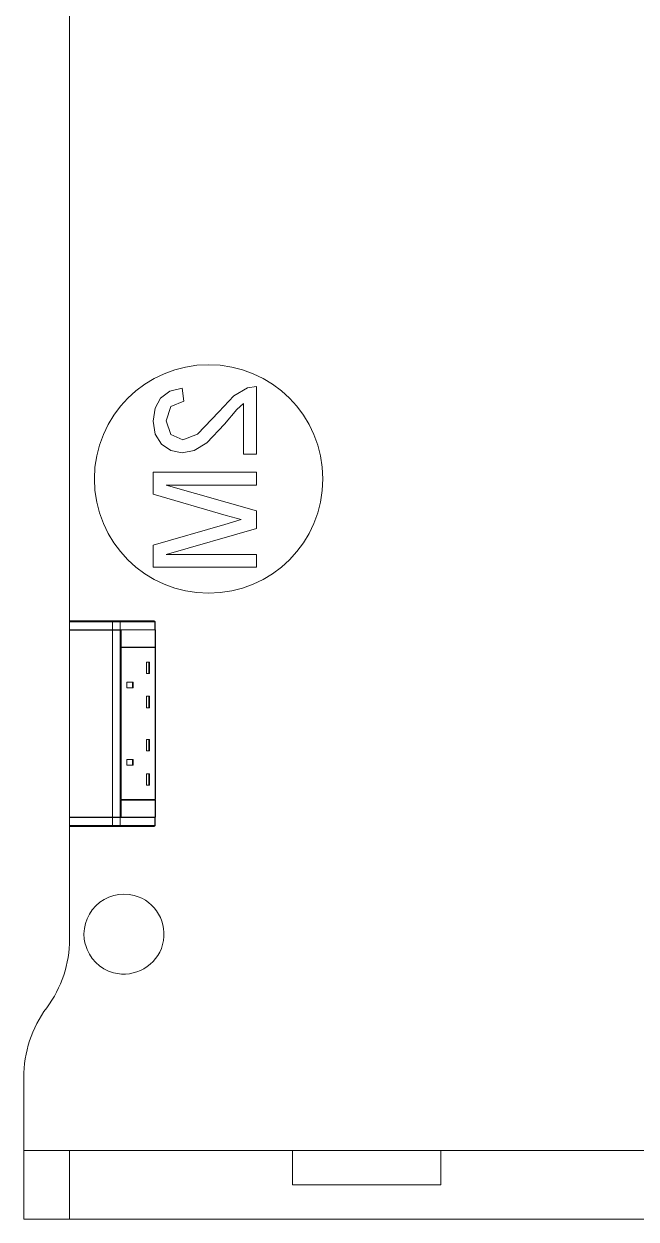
# Model space of a CAD drawing. Header units: millimetres. Extents: x 155927 to 295199, y -4084 to 97293.
# Drawn here: x 222729 to 223265, y 32627 to 33673 of the extents above; entities that cross this region are included whole.
import ezdxf

# ---------------------------------------------------------------- set-up
doc = ezdxf.new("R2010")
doc.units = ezdxf.units.MM
doc.header["$MEASUREMENT"] = 0
doc.layers.add('I-FURN', color=8, linetype='CONTINUOUS', lineweight=9)

msp = doc.modelspace()

# ---------------------------------------------------------------- linework, layer by layer
at = {"layer": 'I-FURN'}
for p, q in [((222768.8, 33981.6), (222768.8, 33149.3)), ((222768.8, 33149.3), (222768.8, 33981.6)), ((222856.5, 33351.1), (222848.5, 33345.1)), ((222867.4, 33353.8), (222856.5, 33351.1)), ((222868.8, 33342.5), (222867.4, 33353.8)), ((222912.6, 33347.1), (222899.5, 33333)), ((222924.6, 33354), (222912.6, 33347.1)), ((222932.4, 33355.2), (222924.6, 33354)), ((222932.4, 33295.9), (222932.4, 33355.2)), ((222848.5, 33345.1), (222843.6, 33336.3)), ((222853.3, 33325.2), (222857.4, 33337.8)), ((222857.4, 33337.8), (222868.8, 33342.5)), ((222915.3, 33335.2), (222921.1, 33340.3)), ((222921.1, 33340.3), (222921.1, 33295.9)), ((222843.6, 33336.3), (222842, 33325)), ((222899.5, 33333), (222880.7, 33313.5)), ((222904.5, 33322.2), (222915.3, 33335.2)), ((222842, 33325), (222843.8, 33313.5)), ((222857.5, 33313.2), (222853.3, 33325.2)), ((222889, 33306), (222904.5, 33322.2)), ((222843.8, 33313.5), (222849.2, 33304.8)), ((222867.9, 33308.6), (222857.5, 33313.2)), ((222880.7, 33313.5), (222867.9, 33308.6)), ((222877.9, 33299.3), (222889, 33306)), ((222849.2, 33304.8), (222857.3, 33299.2)), ((222857.3, 33299.2), (222867.2, 33297.3)), ((222867.2, 33297.3), (222877.9, 33299.3)), ((222921.1, 33295.9), (222932.4, 33295.9)), ((222932.4, 33280.3), (222842, 33280.3)), ((222842, 33280.3), (222842, 33260.9)), ((222932.4, 33269), (222932.4, 33280.3)), ((222932.4, 33246.3), (222853.3, 33269)), ((222853.3, 33269), (222932.4, 33269)), ((222842, 33260.9), (222905.7, 33242.4)), ((222905.7, 33242.4), (222919, 33238.7)), ((222932.4, 33231), (222932.4, 33246.3)), ((222904.6, 33234.6), (222842, 33216.4)), ((222919, 33238.7), (222904.6, 33234.6)), ((222853.3, 33208.3), (222932.4, 33231)), ((222842, 33216.4), (222842, 33197)), ((222932.4, 33208.3), (222853.3, 33208.3)), ((222932.4, 33197), (222932.4, 33208.3)), ((222842, 33197), (222932.4, 33197)), ((222768.8, 33149.3), (222768.8, 33142.3)), ((222768.8, 33149.3), (222806.3, 33149.3)), ((222768.8, 33149.3), (222768.8, 33142.3)), ((222769.8, 33150.3), (222769.8, 33150.3)), ((222806.8, 33150.3), (222769.8, 33150.3)), ((222769.8, 33150.3), (222773.8, 33150.3)), ((222773.8, 33149.3), (222773.8, 33150.3)), ((222773.8, 33150.3), (222812.4, 33150.3)), ((222806.3, 33149.3), (222813.2, 33149.3)), ((222806.3, 33149.3), (222806.3, 33142.3)), ((222812.4, 33150.3), (222806.8, 33150.3)), ((222842.7, 33150.3), (222812.4, 33150.3)), ((222842.7, 33150.3), (222812.4, 33150.3)), ((222813.2, 33149.3), (222843.5, 33149.3)), ((222813.2, 33149.3), (222813.2, 33142.3)), ((222843.3, 33150), (222843.3, 33150)), ((222843.5, 33149.3), (222843.7, 33149.3)), ((222843.5, 33149.3), (222843.5, 33142.3)), ((222843.7, 33142.3), (222843.7, 33149.3)), ((222843.7, 33142.3), (222843.7, 33149.3)), ((222843.7, 33142.3), (222843.7, 33149.3)), ((222768.8, 33142.3), (222806.3, 33142.3)), ((222768.8, 33142.1), (222768.8, 32978.2)), ((222768.8, 32978.2), (222768.8, 33142.1)), ((222806.3, 33142.1), (222768.8, 33142.1)), ((222806.3, 33142.3), (222813.2, 33142.3)), ((222806.3, 32978.2), (222806.3, 33142.1)), ((222813.2, 33142.1), (222806.3, 33142.1)), ((222814, 33142.2), (222811.6, 33142.2)), ((222813.2, 33142.3), (222843.5, 33142.3)), ((222813.2, 32978.2), (222813.2, 33142.1)), ((222813.2, 33142.1), (222813.8, 33142.1)), ((222813.8, 33142.1), (222813.8, 33127.2)), ((222814, 33127.2), (222814, 33142.2)), ((222814, 33142.2), (222843.9, 33142.2)), ((222843.5, 33142.3), (222843.7, 33142.3)), ((222843.7, 32978.2), (222843.7, 33142.1)), ((222843.9, 33142.2), (222843.9, 33127.2)), ((222813.8, 33126.7), (222813.8, 32993.7)), ((222843.9, 33127.2), (222814, 33127.2)), ((222814, 32993.7), (222814, 33126.7)), ((222843.9, 33126.7), (222814, 33126.7)), ((222843.5, 33127.2), (222843.5, 33126.7)), ((222843.9, 33126.7), (222843.9, 32993.7)), ((222838.8, 33114.1), (222836, 33114.1)), ((222836, 33104.1), (222836, 33114.1)), ((222838.1, 33104.1), (222838.1, 33114.1)), ((222838.8, 33104.1), (222838.8, 33114.1)), ((222824.5, 33096.6), (222818.8, 33096.6)), ((222818.8, 33091.6), (222818.8, 33096.6)), ((222823.8, 33091.6), (222823.8, 33096.6)), ((222824.5, 33091.6), (222824.5, 33096.6)), ((222838.8, 33104.1), (222836, 33104.1)), ((222824.5, 33091.6), (222818.8, 33091.6)), ((222838.8, 33084.1), (222836, 33084.1)), ((222836, 33074.1), (222836, 33084.1)), ((222838.1, 33074.1), (222838.1, 33084.1)), ((222838.8, 33074.1), (222838.8, 33084.1)), ((222838.8, 33074.1), (222836, 33074.1)), ((222838.8, 33046.3), (222836, 33046.3)), ((222836, 33036.3), (222836, 33046.3)), ((222838.1, 33036.3), (222838.1, 33046.3)), ((222838.8, 33036.3), (222838.8, 33046.3)), ((222838.8, 33036.3), (222836, 33036.3)), ((222818.8, 33028.8), (222818.8, 33023.8)), ((222824.5, 33028.8), (222818.8, 33028.8)), ((222818.8, 33023.8), (222824.5, 33023.8)), ((222823.8, 33023.8), (222823.8, 33028.8)), ((222824.5, 33023.8), (222824.5, 33028.8)), ((222838.8, 33016.3), (222836, 33016.3)), ((222836, 33006.3), (222836, 33016.3)), ((222838.1, 33006.3), (222838.1, 33016.3)), ((222838.8, 33006.3), (222838.8, 33016.3)), ((222838.8, 33006.3), (222836, 33006.3)), ((222813.8, 32993.2), (222813.8, 32978.2)), ((222843.9, 32993.7), (222814, 32993.7)), ((222814, 32978.2), (222814, 32993.2)), ((222814, 32993.2), (222843.9, 32993.2)), ((222843.5, 32993.7), (222843.5, 32993.2)), ((222843.9, 32993.2), (222843.9, 32978.2)), ((222768.8, 32978.2), (222806.3, 32978.2)), ((222768.8, 32978.1), (222768.8, 32971.1)), ((222768.8, 32971.1), (222768.8, 32978.1)), ((222806.3, 32978.1), (222768.8, 32978.1)), ((222768.8, 32971.1), (222768.8, 32871.6)), ((222768.8, 32871.6), (222768.8, 32971.1)), ((222806.3, 32971.1), (222768.8, 32971.1)), ((222773.8, 32970.1), (222773.8, 32971.1)), ((222806.3, 32978.2), (222813.2, 32978.2)), ((222806.3, 32971.1), (222806.3, 32978.1)), ((222813.2, 32978.1), (222806.3, 32978.1)), ((222813.2, 32971.1), (222806.3, 32971.1)), ((222813.8, 32978.2), (222813.2, 32978.2)), ((222813.2, 32971.1), (222813.2, 32978.1)), ((222843.5, 32978.1), (222813.2, 32978.1)), ((222843.5, 32971.1), (222813.2, 32971.1)), ((222843.9, 32978.2), (222814, 32978.2)), ((222843.3, 32970.4), (222843.3, 32970.4)), ((222843.5, 32971.1), (222843.5, 32978.1)), ((222843.7, 32978.1), (222843.5, 32978.1)), ((222843.7, 32971.1), (222843.5, 32971.1)), ((222843.7, 32971.1), (222843.7, 32978.1)), ((222843.7, 32971.1), (222843.7, 32978.1)), ((222843.7, 32978.1), (222843.7, 32971.1)), ((222773.8, 32970.1), (222769.8, 32970.1)), ((222769.8, 32970.1), (222806.8, 32970.1)), ((222812.4, 32970.1), (222773.8, 32970.1)), ((222806.8, 32970.1), (222812.4, 32970.1)), ((222812.4, 32970.1), (222842.7, 32970.1)), ((222812.4, 32970.1), (222842.7, 32970.1)), ((222728.8, 32750.5), (222728.8, 32626.6)), ((222728.8, 32626.6), (222728.8, 32750.5)), ((222768.8, 32686.6), (222728.8, 32686.6)), ((222728.8, 32686.6), (222963.8, 32686.6)), ((222728.8, 32626.6), (222728.8, 32686.6)), ((222728.8, 32626.6), (222728.8, 32686.6)), ((223488.8, 32686.6), (222768.8, 32686.6)), ((222768.8, 32626.6), (222768.8, 32686.6)), ((222768.8, 32626.6), (222768.8, 32686.6)), ((222963.8, 32686.6), (223093.8, 32686.6)), ((222963.8, 32656.6), (222963.8, 32686.6)), ((222963.8, 32656.6), (222963.8, 32686.6)), ((223093.8, 32686.6), (223528.8, 32686.6)), ((223093.8, 32656.6), (223093.8, 32686.6)), ((223093.8, 32686.6), (223093.8, 32656.6)), ((223093.8, 32656.6), (222963.8, 32656.6)), ((222963.8, 32656.6), (223093.8, 32656.6)), ((223528.8, 32626.6), (222728.8, 32626.6)), ((222728.8, 32626.6), (222768.8, 32626.6)), ((222728.8, 32626.6), (223528.8, 32626.6)), ((223528.8, 32626.6), (222728.8, 32626.6)), ((222768.8, 32626.6), (223488.8, 32626.6))]:
    msp.add_line(p, q, dxfattribs=at)
at = {"layer": 'I-FURN', "flags": 128}
for points in [[(222768.8, 33149.3), (222768.8, 33149.3), (222768.8, 33149.3), (222768.8, 33149.4), (222768.8, 33149.4), (222768.8, 33149.5), (222768.8, 33149.5), (222768.9, 33149.5), (222768.9, 33149.6), (222768.9, 33149.6), (222768.9, 33149.6), (222768.9, 33149.7), (222768.9, 33149.7), (222768.9, 33149.8), (222769, 33149.8), (222769, 33149.8), (222769, 33149.9), (222769, 33149.9), (222769.1, 33149.9), (222769.1, 33149.9), (222769.1, 33150), (222769.1, 33150), (222769.2, 33150), (222769.2, 33150.1), (222769.2, 33150.1), (222769.3, 33150.1), (222769.3, 33150.1), (222769.3, 33150.1), (222769.4, 33150.2), (222769.4, 33150.2), (222769.5, 33150.2), (222769.5, 33150.2), (222769.5, 33150.2), (222769.6, 33150.2), (222769.6, 33150.2), (222769.6, 33150.2), (222769.7, 33150.3), (222769.7, 33150.3), (222769.8, 33150.3), (222769.8, 33150.3), (222769.8, 33150.3)], [(222806.8, 33150.3), (222804.1, 33150.3), (222801.4, 33150.3), (222798.8, 33150.3), (222796.2, 33150.3), (222793.8, 33150.3), (222791.5, 33150.3), (222789.2, 33150.3), (222787.1, 33150.3), (222785.1, 33150.3), (222783.2, 33150.3), (222781.4, 33150.3), (222779.7, 33150.3), (222778.2, 33150.3), (222776.8, 33150.3), (222775.5, 33150.3), (222774.3, 33150.3), (222773.2, 33150.3), (222772.3, 33150.3), (222771.6, 33150.3), (222770.9, 33150.3), (222770.4, 33150.3), (222770, 33150.3), (222769.8, 33150.3)], [(222769.8, 33150.3), (222769.8, 33150.3), (222769.8, 33150.3), (222769.8, 33150.3), (222769.9, 33150.3), (222769.9, 33150.3), (222769.9, 33150.3), (222770, 33150.3), (222770, 33150.3), (222770.1, 33150.3), (222770.1, 33150.3), (222770.2, 33150.3), (222770.3, 33150.3), (222770.3, 33150.3), (222770.4, 33150.3), (222770.5, 33150.3), (222770.6, 33150.3), (222770.7, 33150.3), (222770.8, 33150.3), (222770.9, 33150.3), (222771, 33150.3), (222771.1, 33150.3), (222771.3, 33150.3), (222771.4, 33150.3), (222771.5, 33150.3), (222771.7, 33150.3), (222771.8, 33150.3), (222771.9, 33150.3), (222772.1, 33150.3), (222772.2, 33150.3), (222772.4, 33150.3), (222772.5, 33150.3), (222772.7, 33150.3), (222772.8, 33150.3), (222773, 33150.3), (222773.1, 33150.3), (222773.3, 33150.3), (222773.5, 33150.3), (222773.6, 33150.3), (222773.8, 33150.3), (222773.8, 33150.3)], [(222812.4, 33150.3), (222812.3, 33150.3), (222812.2, 33150.3), (222812.1, 33150.3), (222812, 33150.3), (222811.9, 33150.3), (222811.7, 33150.3), (222811.6, 33150.3), (222811.5, 33150.3), (222811.4, 33150.3), (222811.2, 33150.3), (222811.1, 33150.3), (222811, 33150.3), (222810.8, 33150.3), (222810.7, 33150.3), (222810.5, 33150.3), (222810.4, 33150.3), (222810.2, 33150.3), (222810.1, 33150.3), (222809.9, 33150.3), (222809.7, 33150.3), (222809.6, 33150.3), (222809.4, 33150.3), (222809.3, 33150.3), (222809.1, 33150.3), (222808.9, 33150.3), (222808.8, 33150.3), (222808.6, 33150.3), (222808.5, 33150.3), (222808.3, 33150.3), (222808.2, 33150.3), (222808, 33150.3), (222807.8, 33150.3), (222807.7, 33150.3), (222807.5, 33150.3), (222807.4, 33150.3), (222807.3, 33150.3), (222807.1, 33150.3), (222807, 33150.3), (222806.8, 33150.3)], [(222843.5, 33149.8), (222843.5, 33149.7), (222843.6, 33149.7), (222843.6, 33149.7), (222843.6, 33149.6), (222843.6, 33149.6), (222843.6, 33149.5), (222843.6, 33149.5), (222843.6, 33149.5), (222843.6, 33149.4), (222843.7, 33149.4), (222843.7, 33149.4), (222843.7, 33149.3), (222843.7, 33149.3), (222843.7, 33149.3)], [(222769.8, 32970.1), (222769.8, 32970.1), (222769.7, 32970.1), (222769.7, 32970.1), (222769.7, 32970.2), (222769.6, 32970.2), (222769.6, 32970.2), (222769.5, 32970.2), (222769.5, 32970.2), (222769.5, 32970.2), (222769.4, 32970.2), (222769.4, 32970.2), (222769.4, 32970.3), (222769.3, 32970.3), (222769.3, 32970.3), (222769.3, 32970.3), (222769.2, 32970.3), (222769.2, 32970.4), (222769.2, 32970.4), (222769.1, 32970.4), (222769.1, 32970.4), (222769.1, 32970.5), (222769, 32970.5), (222769, 32970.5), (222769, 32970.6), (222769, 32970.6), (222769, 32970.6), (222768.9, 32970.7), (222768.9, 32970.7), (222768.9, 32970.7), (222768.9, 32970.8), (222768.9, 32970.8), (222768.9, 32970.9), (222768.8, 32970.9), (222768.8, 32970.9), (222768.8, 32971), (222768.8, 32971), (222768.8, 32971), (222768.8, 32971.1), (222768.8, 32971.1), (222768.8, 32971.1)], [(222843.7, 32971.1), (222843.7, 32971.1), (222843.7, 32971.1), (222843.7, 32971), (222843.6, 32971), (222843.6, 32970.9), (222843.6, 32970.9), (222843.6, 32970.9), (222843.6, 32970.8), (222843.6, 32970.8), (222843.6, 32970.7), (222843.6, 32970.7), (222843.5, 32970.7), (222843.5, 32970.6)], [(222773.8, 32970.1), (222773.7, 32970.1), (222773.5, 32970.1), (222773.3, 32970.1), (222773.2, 32970.1), (222773, 32970.1), (222772.9, 32970.1), (222772.7, 32970.1), (222772.6, 32970.1), (222772.4, 32970.1), (222772.3, 32970.1), (222772.1, 32970.1), (222772, 32970.1), (222771.8, 32970.1), (222771.7, 32970.1), (222771.6, 32970.1), (222771.4, 32970.1), (222771.3, 32970.1), (222771.2, 32970.1), (222771.1, 32970.1), (222770.9, 32970.1), (222770.8, 32970.1), (222770.7, 32970.1), (222770.6, 32970.1), (222770.5, 32970.1), (222770.4, 32970.1), (222770.4, 32970.1), (222770.3, 32970.1), (222770.2, 32970.1), (222770.1, 32970.1), (222770.1, 32970.1), (222770, 32970.1), (222770, 32970.1), (222769.9, 32970.1), (222769.9, 32970.1), (222769.9, 32970.1), (222769.8, 32970.1), (222769.8, 32970.1), (222769.8, 32970.1), (222769.8, 32970.1)], [(222769.8, 32970.1), (222769.8, 32970.1), (222769.8, 32970.1)], [(222769.8, 32970.1), (222770.1, 32970.1), (222770.5, 32970.1), (222771.1, 32970.1), (222771.7, 32970.1), (222772.6, 32970.1), (222773.5, 32970.1), (222774.6, 32970.1), (222775.8, 32970.1), (222777.1, 32970.1), (222778.6, 32970.1), (222780.2, 32970.1), (222781.9, 32970.1), (222783.7, 32970.1), (222785.6, 32970.1), (222787.7, 32970.1), (222789.8, 32970.1), (222792.1, 32970.1), (222794.4, 32970.1), (222796.9, 32970.1), (222799.4, 32970.1), (222802.1, 32970.1), (222804.8, 32970.1), (222806.8, 32970.1)], [(222806.8, 32970.1), (222807, 32970.1), (222807.1, 32970.1), (222807.3, 32970.1), (222807.4, 32970.1), (222807.5, 32970.1), (222807.7, 32970.1), (222807.8, 32970.1), (222808, 32970.1), (222808.2, 32970.1), (222808.3, 32970.1), (222808.5, 32970.1), (222808.6, 32970.1), (222808.8, 32970.1), (222808.9, 32970.1), (222809.1, 32970.1), (222809.3, 32970.1), (222809.4, 32970.1), (222809.6, 32970.1), (222809.7, 32970.1), (222809.9, 32970.1), (222810.1, 32970.1), (222810.2, 32970.1), (222810.4, 32970.1), (222810.5, 32970.1), (222810.7, 32970.1), (222810.8, 32970.1), (222811, 32970.1), (222811.1, 32970.1), (222811.2, 32970.1), (222811.4, 32970.1), (222811.5, 32970.1), (222811.6, 32970.1), (222811.7, 32970.1), (222811.9, 32970.1), (222812, 32970.1), (222812.1, 32970.1), (222812.2, 32970.1), (222812.3, 32970.1), (222812.4, 32970.1)]]:
    msp.add_lwpolyline(points, dxfattribs=at)
at = {"layer": 'I-FURN'}
for centre, radius, start, end in [((222890.5, 33274.3), 100, 90, 270), ((222890.5, 33274.3), 100, 270, 90), ((222816.4, 32876), 35, 75, 194.7004), ((222816.4, 32876), 35, 255, 75), ((222668.8, 32871.6), 100, 323.1301, 0), ((222668.8, 32871.6), 100, 323.1301, 0), ((222816.4, 32876), 35, 195, 255), ((222828.8, 32751.5), 100, 143.1301, 180.6256), ((222828.8, 32751.5), 100, 143.1301, 180.6256)]:
    msp.add_arc(centre, radius, start, end, dxfattribs=at)
for centre, major_axis, ratio, start_param, end_param in [((222769.8, 33149.3), (0, 1), 0.998113, 0, 1.570796), ((222806.8, 33149.3), (0, 1), 0.56467, 0, 1.570796), ((222812.4, 33149.3), (0, 1), 0.819152, 4.712389, 6.283185), ((222842.7, 33149.3), (0, 1), 0.819152, 4.712389, 6.283185), ((222769.8, 32971.1), (0, 1), 0.998113, 1.570796, 3.141593), ((222806.8, 32971.1), (0, 1), 0.56467, 1.570796, 3.141593), ((222812.4, 32971.1), (0, 1), 0.819152, 3.141593, 4.712389), ((222842.7, 32971.1), (0, -1), 0.819152, 0, 1.570796)]:
    msp.add_ellipse(centre, major_axis=major_axis, ratio=ratio, start_param=start_param, end_param=end_param, dxfattribs=at)

doc.saveas('drawing.dxf')
